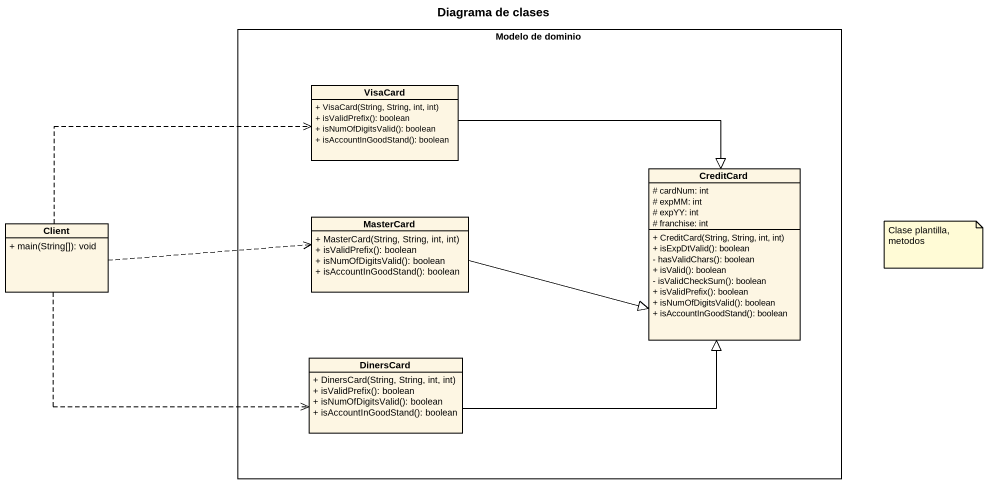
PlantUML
@startuml
title Diagrama de clases
hide circle
hide empty members
skinparam classAttributeIconSize 0
rectangle "Modelo de dominio" as Modelo_de_dominio {
  class VisaCard {
    + VisaCard(String, String, int, int)
    + isValidPrefix(): boolean
    + isNumOfDigitsValid(): boolean
    + isAccountInGoodStand(): boolean
  }
  class CreditCard {
    # cardNum: int
    # expMM: int
    # expYY: int
    # franchise: int
    + CreditCard(String, String, int, int)
    + isExpDtValid(): boolean
    - hasValidChars(): boolean
    + isValid(): boolean
    - isValidCheckSum(): boolean
    + isValidPrefix(): boolean
    + isNumOfDigitsValid(): boolean
    + isAccountInGoodStand(): boolean
  }
  class MasterCard {
    + MasterCard(String, String, int, int)
    + isValidPrefix(): boolean
    + isNumOfDigitsValid(): boolean
    + isAccountInGoodStand(): boolean
  }
  class DinersCard {
    + DinersCard(String, String, int, int)
    + isValidPrefix(): boolean
    + isNumOfDigitsValid(): boolean
    + isAccountInGoodStand(): boolean
  }
}
class Client {
  + main(String[]): void
}
VisaCard -right-|> CreditCard
Client .right.> VisaCard
Client .right.> MasterCard
Client .right.> DinersCard
MasterCard -right-|> CreditCard
DinersCard -right-|> CreditCard
note as N1
  Clase plantilla, metodos
end note
@enduml
